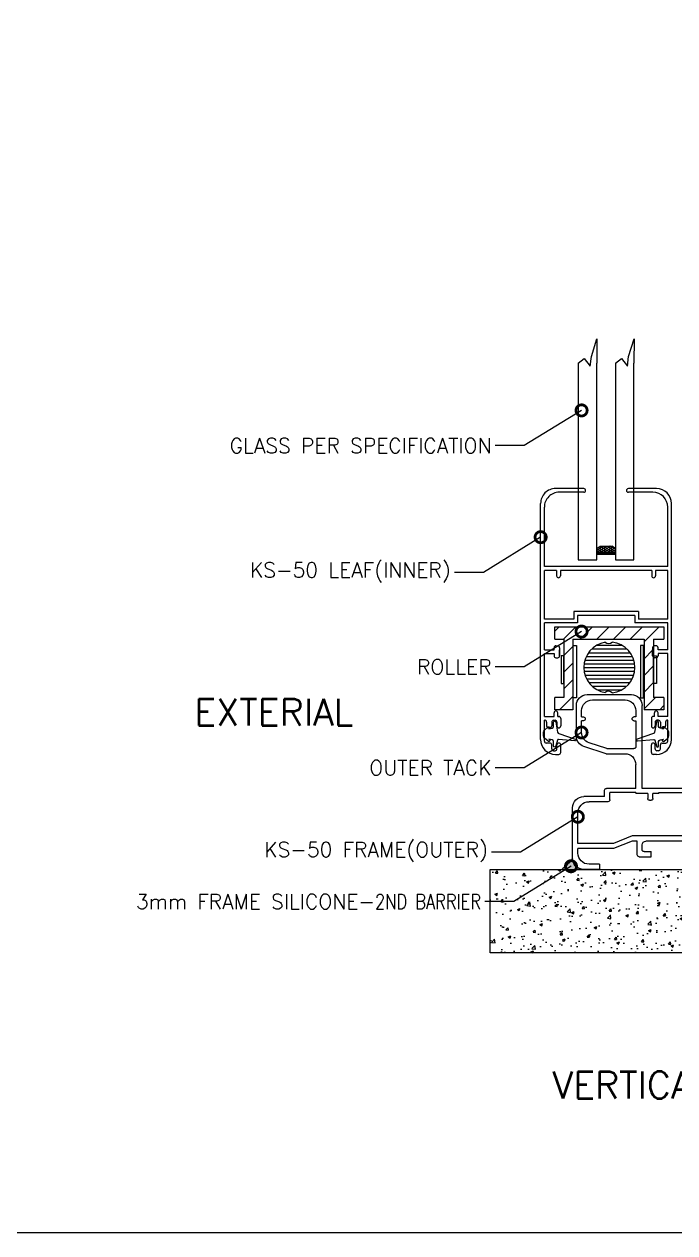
# Model space of a CAD drawing. Header units: millimetres. Extents: x -27371 to -844, y 11365 to 35579.
# Drawn here: x -14786.9 to -14611.8, y 11364.6 to 11689.6 of the extents above; entities that cross this region are included whole.
import ezdxf
from ezdxf import colors
from ezdxf.entities.mleader import LeaderData, LeaderLine
from ezdxf.math import Vec2, Vec3

# ---------------------------------------------------------------- set-up
doc = ezdxf.new("R2010")
doc.units = ezdxf.units.MM
doc.layers.add('GLASS-VISION-PES', color=151, linetype='Continuous')
doc.layers.add('PRO', color=7, linetype='Continuous')
doc.layers.add('TEXT', color=7, linetype='Continuous', lineweight=20)
doc.styles.add('Annotative', font='romans.shx')
doc.styles.add('RomanS', font='romans.shx')

# ---------------------------------------------------------------- blocks, each defined once
blk = doc.blocks.new('trialco frame without cover')
at = {"color": 5}
for p, q in [((-77.8, 46.5), (-77.8, 23.96)), ((-77.3, 47), (-76, 47)), ((-75.5, 46.5), (-75.5, 36)), ((-54.4, 47), (-42.5, 47)), ((-53, 45.6), (-44.2, 45.6)), ((3.3, 47), (-8.6, 47)), ((1.9, 45.6), (-6.9, 45.6)), ((-57.3, 35.81), (-57.3, 44.1)), ((-55.9, 41), (-55.9, 42.7)), ((-41.3, 42.7), (-41.3, 41)), ((-39.6, 21.8), (-39.6, 44.1)), ((-11.5, 21.8), (-11.5, 44.1)), ((-9.8, 42.7), (-9.8, 41)), ((4.8, 41), (4.8, 42.7)), ((6.2, 35.81), (6.2, 44.1)), ((-55.9, 41), (-55.4, 41)), ((-55.9, 36.82), (-55.9, 40)), ((-55.4, 40), (-55.9, 40)), ((-54.9, 40.5), (-54.9, 40.5)), ((-42.3, 40.5), (-42.3, 40.5)), ((-41.3, 41), (-41.8, 41)), ((-41.8, 40), (-41.3, 40)), ((-41.3, 40), (-41.3, 33)), ((-9.8, 41), (-9.3, 41)), ((-9.3, 40), (-9.8, 40)), ((-9.8, 40), (-9.8, 33)), ((-8.8, 40.5), (-8.8, 40.5)), ((3.8, 40.5), (3.8, 40.5)), ((4.8, 41), (4.3, 41)), ((4.3, 40), (4.8, 40)), ((4.8, 36.82), (4.8, 40)), ((-75.5, 36), (-76.4, 35.31)), ((-76.4, 35.31), (-76.4, 24.79)), ((-49.3, 31.1), (-55.3, 33.05)), ((-49.08, 32.5), (-53.9, 34.07)), ((-2.02, 32.5), (2.8, 34.07)), ((-1.8, 31.1), (4.2, 33.05)), ((-49.3, 31.1), (-44.2, 31.1)), ((-49.08, 32.5), (-41.8, 32.5)), ((-2.02, 32.5), (-9.3, 32.5)), ((-1.8, 31.1), (-6.9, 31.1)), ((-41.3, 21.8), (-41.3, 28.2)), ((-9.8, 21.8), (-9.8, 28.2)), ((-57.94, 21.8), (-75.03, 23.3)), ((-58, 20.4), (-75.97, 21.97)), ((-58, 3), (-58, 20.4)), ((-57.94, 21.8), (-56.6, 21.8)), ((-57.94, 21.8), (-57.3, 21.8)), ((-56.6, 21.8), (-41.3, 21.8)), ((-56.6, 20.4), (-37.8, 20.4)), ((-56.6, 14), (-56.6, 20.4)), ((-39.6, 21.8), (-11.5, 21.8)), ((-37.8, 20.4), (-37.8, 19.1)), ((-36.4, 20.4), (-34.8, 20.4)), ((-36.4, 19.1), (-36.4, 20.4)), ((-34.8, 20.7), (-28, 20.7)), ((-34.8, 20.4), (-34.8, 20.7)), ((-28, 20.4), (-28, 20.7)), ((-28, 20.4), (-22.8, 20.4)), ((-16, 20.7), (-22.8, 20.7)), ((-22.8, 20.4), (-22.8, 20.7)), ((-16, 20.4), (-16, 20.7)), ((-16, 20.4), (-14.4, 20.4)), ((-14.4, 19.1), (-14.4, 20.4)), ((-13, 20.4), (-9.8, 20.4)), ((-13, 20.4), (-13, 19.1)), ((-9.8, 21.8), (-1.9, 21.8)), ((-9.8, 20.7), (-2.8, 20.7)), ((-9.8, 20.7), (-9.8, 20.4)), ((-2.8, 18.7), (-2.8, 20.7)), ((-1.4, 19.6), (-1.4, 21.3)), ((-1.4, 19.6), (4.2, 19.6)), ((-37.3, 18.6), (-36.9, 18.6)), ((-13.5, 18.6), (-13.9, 18.6)), ((-2.3, 18.2), (2.8, 18.2)), ((7.2, 3), (7.2, 16.6)), ((-49.4, 11.08), (-56.6, 14)), ((5.8, 7), (5.8, 15.2)), ((-56.6, 4.4), (-56.6, 11.48)), ((-50.8, 10.5), (-55.2, 12.4)), ((-50.8, 9), (-50.8, 10.5)), ((-49.4, 9), (-49.4, 11.08)), ((-50.8, 6.2), (-50.8, 9)), ((-49.4, 9), (-8.8, 9)), ((-40.6, 7.6), (-47.6, 7.6)), ((-47.6, 7.6), (-47.6, 6.2)), ((-40.6, 3.9), (-40.6, 7.6)), ((-39.3, 5.3), (-39.3, 6.6)), ((-38.3, 7.6), (-12.5, 7.6)), ((-11.5, 5.3), (-11.5, 6.6)), ((-10.2, 3.9), (-10.2, 7.6)), ((-10.2, 7.6), (-8.8, 7.6)), ((-8.8, 9), (-3.8, 7)), ((-8.8, 7.6), (-3.8, 5.6)), ((-3.8, 7), (5.8, 7)), ((-47.6, 6.2), (-50.8, 6.2)), ((-40.1, 3.4), (-36.9, 3.4)), ((-38.8, 4.8), (-36.9, 4.8)), ((-36.9, 3.4), (-36.9, 4.8)), ((-13.9, 3.4), (-13.9, 4.8)), ((-12, 4.8), (-13.9, 4.8)), ((-10.7, 3.4), (-13.9, 3.4)), ((-3.8, 5.6), (5.8, 5.6)), ((5.8, 4.4), (5.8, 5.6)), ((-55, 0), (-50.8, 0)), ((-53.6, 1.4), (-50.8, 1.4)), ((-50.8, 1.4), (-50.8, 0)), ((0, 1.4), (2.8, 1.4)), ((0, 1.4), (0, 0)), ((0, 0), (4.2, 0))]:
    blk.add_line(p, q, dxfattribs=at)
for centre, radius, start, end in [((-77.3, 46.5), 0.5, 90, 180), ((-76, 46.5), 0.5, 0, 90), ((-54.4, 44.1), 2.9, 90, 180), ((-53, 42.7), 2.9, 90, 180), ((-44.2, 42.7), 2.9, 0, 90), ((-42.5, 44.1), 2.9, 0, 90), ((-8.6, 44.1), 2.9, 90, 180), ((-6.9, 42.7), 2.9, 90, 180), ((1.9, 42.7), 2.9, 0, 90), ((3.3, 44.1), 2.9, 0, 90), ((-55.4, 40.5), 0.5, 0, 90), ((-55.4, 40.5), 0.5, 270, 0), ((-41.8, 40.5), 0.5, 90, 180), ((-41.8, 40.5), 0.5, 180, 270), ((-9.3, 40.5), 0.5, 0, 90), ((-9.3, 40.5), 0.5, 270, 0), ((4.3, 40.5), 0.5, 90, 180), ((4.3, 40.5), 0.5, 180, 270), ((-54.4, 35.81), 2.9, 180, 252), ((-53, 36.82), 2.9, 180, 252), ((1.9, 36.82), 2.9, 288, 0), ((3.3, 35.81), 2.9, 288, 0), ((-41.8, 33), 0.5, 270, 360), ((-9.3, 33), 0.5, 180, 270), ((-44.2, 28.2), 2.9, 0, 90), ((-6.9, 28.2), 2.9, 90, 180), ((-75.8, 23.96), 2, 180, 265), ((-74.9, 24.79), 1.5, 180, 265), ((-1.9, 21.3), 0.5, 0, 90), ((4.2, 16.6), 3, 0, 90), ((-37.3, 19.1), 0.5, 180, 270), ((-36.9, 19.1), 0.5, 270, 0), ((-13.9, 19.1), 0.5, 180, 270), ((-13.5, 19.1), 0.5, 270, 0), ((-2.3, 18.7), 0.5, 180, 270), ((2.8, 15.2), 3, 0, 90), ((-55.6, 11.48), 1, 66.6823, 180), ((-38.3, 6.6), 1, 90, 180), ((-12.5, 6.6), 1, 0, 90), ((-53.6, 4.4), 3, 180, 270), ((-40.1, 3.9), 0.5, 180, 270), ((-38.8, 5.3), 0.5, 180, 270), ((-12, 5.3), 0.5, 270, 0), ((-10.7, 3.9), 0.5, 270, 0), ((2.8, 4.4), 3, 270, 0), ((-55, 3), 3, 180, 270), ((4.2, 3), 3, 270, 0)]:
    blk.add_arc(centre, radius, start, end, dxfattribs=at)
blk = doc.blocks.new('trialco leaf')
at = {"color": 3}
for p, q in [((-26.3, 0), (-25.4, 0)), ((0.9, 0), (0, 0)), ((-27.8, -3.05), (-28.8, -3.05)), ((-27.3, -1.5), (-27.3, -2.55)), ((-26.8, -1), (-26.4, -1)), ((-25.9, -1.5), (-25.9, -2.55)), ((-25.4, -3.05), (-25.4, -3.05)), ((-24.9, -0.5), (-24.9, -2.55)), ((-0.5, -0.5), (-0.5, -2.55)), ((0, -3.05), (0, -3.05)), ((0.5, -1.5), (0.5, -2.55)), ((1.4, -1), (1, -1)), ((1.9, -1.5), (1.9, -2.55)), ((2.4, -3.05), (3.4, -3.05)), ((-30.3, -4), (-30.3, -67.5)), ((-29.3, -3.55), (-29.3, -9.19)), ((3.9, -3.55), (3.9, -9.19)), ((4.9, -4), (4.9, -67.5)), ((-28.7, -8.7), (-28.7, -7.65)), ((-27.8, -7.15), (-28.2, -7.15)), ((-27.3, -8.7), (-27.3, -7.65)), ((-26.8, -9.2), (-26.4, -9.2)), ((-25.9, -8.7), (-25.9, -7.65)), ((-25.4, -7.15), (-25.4, -7.15)), ((-24.9, -9.7), (-24.9, -7.65)), ((-0.5, -9.7), (-0.5, -7.65)), ((0, -7.15), (0, -7.15)), ((0.5, -8.7), (0.5, -7.65)), ((1.4, -9.2), (1, -9.2)), ((1.9, -8.7), (1.9, -7.65)), ((2.4, -7.15), (2.8, -7.15)), ((3.3, -8.7), (3.3, -7.65)), ((-29.3, -10.2), (-29.3, -27.1)), ((-29.3, -10.2), (-26.7, -10.2)), ((-26.7, -10.2), (-26.7, -11.2)), ((-26.2, -11.7), (-26.2, -11.7)), ((-25.7, -10.2), (-25.4, -10.2)), ((-25.7, -10.2), (-25.7, -11.2)), ((0.3, -10.2), (0, -10.2)), ((0.3, -10.2), (0.3, -11.2)), ((0.8, -11.7), (0.8, -11.7)), ((3.9, -10.2), (1.3, -10.2)), ((1.3, -10.2), (1.3, -11.2)), ((3.9, -10.2), (3.9, -27.1)), ((-26.2, -26), (-25.7, -26)), ((0.8, -26), (0.3, -26)), ((-29.3, -27.1), (-26.7, -27.1)), ((-29.3, -28.1), (-29.3, -35.4)), ((-29.3, -28.1), (-26.7, -28.1)), ((-26.7, -27.1), (-26.7, -26.5)), ((-26.7, -28.1), (-26.7, -28.7)), ((-26.2, -29.2), (-25.7, -29.2)), ((-25.2, -26.5), (-25.2, -28.1)), ((-25.2, -28.7), (-25.2, -26.5)), ((-0.2, -26.5), (-0.2, -28.1)), ((-0.2, -28.7), (-0.2, -26.5)), ((0.8, -29.2), (0.3, -29.2)), ((1.3, -27.1), (1.3, -26.5)), ((3.9, -27.1), (1.3, -27.1)), ((3.9, -28.1), (1.3, -28.1)), ((1.3, -28.1), (1.3, -28.7)), ((3.9, -28.1), (3.9, -35.4)), ((-29.3, -35.4), (-20.4, -35.4)), ((-20.4, -37.4), (-20.4, -35.4)), ((-5, -35.4), (3.9, -35.4)), ((-5, -37.4), (-5, -35.4)), ((-29.3, -36.4), (-29.3, -49.5)), ((-29.3, -36.4), (-21.4, -36.4)), ((-21.4, -38.4), (-21.4, -36.4)), ((-21.4, -38.4), (-4, -38.4)), ((-20.4, -37.4), (-5, -37.4)), ((-4, -36.4), (3.9, -36.4)), ((-4, -38.4), (-4, -36.4)), ((3.9, -36.4), (3.9, -49.5)), ((-26, -49.5), (-26, -48)), ((-25.5, -47.5), (-25.5, -47.5)), ((-25, -49.5), (-25, -48)), ((-0.4, -49.5), (-0.4, -48)), ((0.1, -47.5), (0.1, -47.5)), ((0.6, -49.5), (0.6, -48)), ((-29.3, -49.5), (-26, -49.5)), ((-29.3, -50.5), (-29.3, -66.5)), ((-29.3, -50.5), (3.9, -50.5)), ((-25, -49.5), (-0.4, -49.5)), ((0.6, -49.5), (3.9, -49.5)), ((3.9, -50.5), (3.9, -66.5)), ((-26.3, -71.5), (-18.7, -71.5)), ((-25.3, -70.5), (-18.7, -70.5)), ((-18.2, -71), (-18.2, -71)), ((-7.2, -71), (-7.2, -71)), ((-6.7, -70.5), (-0.1, -70.5)), ((-6.7, -71.5), (0.9, -71.5))]:
    blk.add_line(p, q, dxfattribs=at)
for centre, radius, start, end in [((-26.3, -4), 4, 90, 180), ((-25.4, -0.5), 0.5, 0, 90), ((0, -0.5), 0.5, 90, 180), ((0.9, -4), 4, 0, 90), ((-28.8, -3.55), 0.5, 90, 180), ((-27.8, -2.55), 0.5, 270, 0), ((-26.8, -1.5), 0.5, 90, 180), ((-26.4, -1.5), 0.5, 0, 90), ((-25.4, -2.55), 0.5, 180, 270), ((-25.4, -2.55), 0.5, 270, 0), ((0, -2.55), 0.5, 180, 270), ((0, -2.55), 0.5, 270, 0), ((1, -1.5), 0.5, 90, 180), ((1.4, -1.5), 0.5, 0, 90), ((2.4, -2.55), 0.5, 180, 270), ((3.4, -3.55), 0.5, 0, 90), ((-29.2, -8.7), 0.5, 258.463, 0), ((-28.2, -7.65), 0.5, 90, 180), ((-27.8, -7.65), 0.5, 0, 90), ((-26.8, -8.7), 0.5, 180, 270), ((-26.4, -8.7), 0.5, 270, 0), ((-25.4, -7.65), 0.5, 90, 180), ((-25.4, -7.65), 0.5, 0, 90), ((-25.4, -9.7), 0.5, 270, 0), ((0, -7.65), 0.5, 90, 180), ((0, -9.7), 0.5, 180, 270), ((0, -7.65), 0.5, 0, 90), ((1, -8.7), 0.5, 180, 270), ((1.4, -8.7), 0.5, 270, 0), ((2.4, -7.65), 0.5, 90, 180), ((2.8, -7.65), 0.5, 0, 90), ((3.8, -8.7), 0.5, 180, 281.537), ((-26.2, -11.2), 0.5, 180, 270), ((-26.2, -11.2), 0.5, 270, 0), ((0.8, -11.2), 0.5, 180, 270), ((0.8, -11.2), 0.5, 270, 0), ((-26.2, -26.5), 0.5, 90, 180), ((-25.7, -26.5), 0.5, 0, 90), ((0.3, -26.5), 0.5, 90, 180), ((0.8, -26.5), 0.5, 0, 90), ((-26.2, -28.7), 0.5, 180, 270), ((-25.7, -28.7), 0.5, 270, 0), ((0.3, -28.7), 0.5, 180, 270), ((0.8, -28.7), 0.5, 270, 0), ((-25.5, -48), 0.5, 90, 180), ((-25.5, -48), 0.5, 0, 90), ((0.1, -48), 0.5, 90, 180), ((0.1, -48), 0.5, 0, 90), ((-26.3, -67.5), 4, 180, 270), ((-25.3, -66.5), 4, 180, 270), ((-0.1, -66.5), 4, 270, 0), ((0.9, -67.5), 4, 270, 0), ((-18.7, -71), 0.5, 0, 90), ((-18.7, -71), 0.5, 270, 0), ((-6.7, -71), 0.5, 90, 180), ((-6.7, -71), 0.5, 180, 270)]:
    blk.add_arc(centre, radius, start, end, dxfattribs=at)
blk = doc.blocks.new('roller')
for p, q in [((-19.87, 18.98), (-19.87, 22.3)), ((-19.87, 22.3), (9.51, 22.3)), ((9.51, 22.3), (9.51, 18.98)), ((-19.87, 18.98), (-17.43, 18.98)), ((-17.43, 18.98), (-17.43, 3.32)), ((-15.04, 18.98), (4.15, 18.98)), ((-15.04, 18.98), (-15.04, 0)), ((4.15, 18.98), (4.15, 0)), ((6.72, 18.98), (9.51, 18.98)), ((6.72, 18.98), (6.72, 3.32)), ((-19.87, 0), (-19.87, 3.32)), ((-17.43, 3.32), (-19.87, 3.32)), ((9.51, 3.32), (6.72, 3.32)), ((9.51, 3.32), (9.51, 0)), ((-15.04, 0), (-19.87, 0)), ((9.51, 0), (4.15, 0))]:
    blk.add_line(p, q)
for points in [[(-14.91, 17.27), (-14.01, 17.27), (-14.01, 3.22), (-14.91, 3.22)], [(4.02, 17.27), (3.23, 17.27), (3.23, 3.22), (4.02, 3.22)], [(-17.43, 14.52), (-18.18, 14.52), (-18.18, 7.04), (-17.43, 7.04)], [(6.72, 14.52), (7.47, 14.52), (7.47, 7.04), (6.72, 7.04)]]:
    blk.add_lwpolyline(points, close=True)
for centre, radius, start, end in [((-5.18, 11.36), 6.85, 99.192, 260.808), ((-5.36, 19.2), 1.42, 229.7147, 312.8915), ((-5.18, 11.36), 6.85, 276.5858, 83.4142), ((-5.36, 3.53), 1.42, 47.1085, 130.2853)]:
    blk.add_arc(centre, radius, start, end)
blk = doc.blocks.new('_DotSmall')
at = {"color": 0, "linetype": 'ByBlock', "const_width": 0.5}
blk.add_lwpolyline([(-0.0625, 0, 1), (0.0625, 0, 1)], format="xyb", close=True, dxfattribs=at)
blk = doc.blocks.new('A$C55a8eb81')
at = {"layer": 'PRO', "color": 1, "linetype": 'ByBlock', "lineweight": -2}
blk.add_lwpolyline([(9.2, 1.84), (4.78, 1.42, -0.327324), (4.54, 1.59), (4.09, 3.17, 1), (3.49, 3.17), (3.49, 2.47), (3.48, 2.01, -0.368344), (3.05, 1.52), (2.16, 1.4, -0.256451), (2.58, 1.55), (2.48, 1.8, 0.50841), (2.01, 1.92), (1.03, 1.1, 0.221695), (0.74, 0.49), (0.74, -0.49, 0.221695), (1.03, -1.1), (2.01, -1.92, 0.50841), (2.48, -1.8), (2.58, -1.55, -0.256451), (2.16, -1.4), (3.05, -1.58, -0.368344), (3.48, -2.06), (3.49, -2.53), (3.49, -3.22, 1), (4.09, -3.22), (4.55, -0.48, -0.264379), (4.9, -0.14), (9.25, 1.34, 0.951054)], format="xyb", close=True, dxfattribs=at)

msp = doc.modelspace()

# ---------------------------------------------------------------- hatches: boundary and pattern name
at = {"ltscale": 1.3}
h = msp.add_hatch(dxfattribs=at)
h.set_pattern_fill('HONEY', color=1, scale=0.1)
h.set_pattern_definition([(0, (-8750.9151, -4417.07576), (0.47625, 0.2749630645), [0.3175, -0.635]), (120, (-8750.9151, -4417.07576), (-0.476249999, 0.2749630663), [0.3175, -0.635]), (60, (-8750.9151, -4417.07576), (1e-09, 0.549926131), [-0.635, 0.3175])])
h.paths.add_polyline_path([(-14627.84, 11548.64), (-14628.75, 11549.23), (-14631.92, 11549.23), (-14632.84, 11548.64), (-14632.84, 11547.4), (-14627.84, 11547.4)])
h = msp.add_hatch(color=1, dxfattribs=at)
h.dxf.hatch_style = 1
h.paths.add_polyline_path([(-14627.84, 11547.16), (-14632.84, 11547.16), (-14632.84, 11546.98), (-14627.84, 11546.98)])
h = msp.add_hatch(dxfattribs=at)
h.set_pattern_fill('ANSI31', color=1)
h.set_pattern_definition([(45, (-8704.501, -4616.4098), (-2.24506403, 2.24506403), [])])
h.paths.add_polyline_path([(-14614.76, 11527.56), (-14644.15, 11527.56), (-14644.15, 11524.24), (-14641.71, 11524.24), (-14641.71, 11508.58), (-14644.15, 11508.58), (-14644.15, 11505.26), (-14639.32, 11505.26), (-14639.32, 11524.24), (-14620.13, 11524.24), (-14620.13, 11505.26), (-14614.76, 11505.26), (-14614.76, 11508.58), (-14617.55, 11508.58), (-14617.55, 11519.28, -0.288492), (-14617.84, 11519.73), (-14617.84, 11521.33), (-14617.84, 11521.93, -0.288492), (-14617.55, 11522.38), (-14617.55, 11524.24), (-14614.76, 11524.24)])
h = msp.add_hatch(dxfattribs=at)
h.set_pattern_fill('_USER', color=256, pattern_type=0)
h.set_pattern_definition([(0, (-8704.5011, -4616.4098), (0, 1), [])])
h.paths.add_polyline_path([(-14630.55, 11509.87, -0.379749), (-14628.67, 11509.82, 0.89119), (-14628.67, 11523.43, -0.379749), (-14630.55, 11523.38, 0.851187)])
at = {"ltscale": 1.3, "true_color": 0x636466}
h = msp.add_hatch(dxfattribs=at)
h.set_pattern_fill('AR-CONC', color=251, scale=0.04)
h.set_pattern_definition([(50, (-8704.501, -4616.41), (7.2873868, -0.6375634), [0.762, -8.382]), (355, (-8704.501, -4616.41), (-1.409737, 7.6422738), [0.6096, -6.7056234]), (100.451445, (-8703.894, -4616.463), (5.87765, 7.00471), [0.6476004, -7.1236098]), (46.1842, (-8704.501, -4614.378), (10.8431616, -1.681693), [1.143, -12.573]), (96.63556, (-8703.598, -4614.518), (9.4961654, 9.897045), [0.971401, -10.685424]), (351.18415, (-8704.501, -4614.378), (9.496165, 9.897045), [0.914399, -10.058389]), (21, (-8703.485, -4614.886), (6.0645757, -4.090608), [0.762, -8.382]), (326, (-8703.485, -4614.886), (2.472081, 7.3675186), [0.6096, -6.7056]), (71.451445, (-8702.98, -4615.227), (8.5366568, 3.2769108), [0.6476004, -7.1235975]), (37.5, (-8704.501, -4616.4098), (0.12354413, 3.38220155), [0, -6.62432, 0, -6.8072, 0, -6.731]), (7.5, (-8704.501, -4616.4098), (2.6727865, 4.007223), [0, -3.88112, 0, -6.47192, 0, -2.5654]), (327.5, (-8706.7668, -4616.4098), (5.4236238, -0.22914976), [0, -2.54, 0, -7.9248, 0, -10.5156]), (317.5, (-8707.783, -4616.41), (5.9251673, 1.0170596), [0, -3.302, 0, -5.26288, 0, -7.4676])])
h.paths.add_polyline_path([(-14537.97, 11439.84), (-14537.97, 11462.31), (-14661.56, 11462.31), (-14661.56, 11439.84)])

# ---------------------------------------------------------------- linework, layer by layer
at = {"ltscale": 1.3}
for p, q in [((-14632.84, 11548.64), (-14631.92, 11549.23)), ((-14632.84, 11547.4), (-14632.84, 11548.64)), ((-14632.84, 11547.4), (-14627.84, 11547.4)), ((-14631.92, 11549.23), (-14628.75, 11549.23)), ((-14627.84, 11548.64), (-14628.75, 11549.23)), ((-14627.84, 11548.64), (-14627.84, 11547.4))]:
    msp.add_line(p, q, dxfattribs=at)
for points in [[(-15128.66, 12014.6), (-14043.46, 12014.6), (-14043.46, 11364.6), (-15128.66, 11364.6)], [(-14632.84, 11547.4), (-14627.84, 11547.4), (-14627.84, 11547.16), (-14632.84, 11547.16)], [(-14632.84, 11547.16), (-14627.84, 11547.16), (-14627.84, 11546.98), (-14632.84, 11546.98)], [(-14661.56, 11462.31), (-14537.97, 11462.31), (-14537.97, 11439.84), (-14661.56, 11439.84)]]:
    msp.add_lwpolyline(points, close=True, dxfattribs=at)
at = {"layer": 'GLASS-VISION-PES'}
for p, q in [((-14634.3, 11600.2), (-14632.81, 11604.97)), ((-14632.81, 11604.97), (-14632.84, 11598.42)), ((-14624.3, 11600.2), (-14622.81, 11604.97)), ((-14622.81, 11604.97), (-14622.84, 11598.42)), ((-14637.84, 11598.42), (-14636.23, 11599.69)), ((-14636.23, 11599.69), (-14634.61, 11597.65)), ((-14634.61, 11597.65), (-14634.3, 11600.2)), ((-14627.84, 11598.42), (-14626.23, 11599.69)), ((-14626.23, 11599.69), (-14624.61, 11597.65)), ((-14624.61, 11597.65), (-14624.3, 11600.2))]:
    msp.add_line(p, q, dxfattribs=at)
msp.add_lwpolyline([(-14627.84, 11598.42), (-14627.84, 11545.58), (-14622.84, 11545.58), (-14622.84, 11598.42)], dxfattribs=at)

# ---------------------------------------------------------------- block references
at = {"rotation": 180}
msp.add_blockref('trialco leaf', (-14643.04, 11493.23), dxfattribs=at)
msp.add_blockref('roller', (-14624.28, 11505.26))
at = {"xscale": -1}
msp.add_blockref('trialco frame without cover', (-14632.13, 11462.31), dxfattribs=at)
at = {"color": 1, "rotation": 180}
msp.add_blockref('A$C55a8eb81', (-14612.72, 11498.7, -96.23), dxfattribs=at)

# ---------------------------------------------------------------- texts
at = {"ltscale": 1.3, "width": 157.5799, "attachment_point": 1, "style": 'Annotative'}
for s, insert, char_height in [('EXTERIAL', (-14741.09, 11508.2), 7.228), ('VERTICAL CROSS SECTION', (-14644.78, 11407.95), 7.2281)]:
    msp.add_mtext(s, dxfattribs=dict(at, insert=insert, char_height=char_height))

# ---------------------------------------------------------------- next in the draw order: leaders
at = {"layer": 'TEXT'}
ml = msp.add_multileader_mtext('Standard', dxfattribs=at)
ml.set_content('\\A1;GLASS PER SPECIFICATION', color=256, style='RomanS')
ml.set_leader_properties(color=8)
ml.set_arrow_properties(name='DOTSMALL')
ml.build(insert=Vec2(0, 0))
ml.multileader.update_dxf_attribs({"dogleg_length": 20, "arrow_head_size": 6, "scale": 2})
ctx = ml.context
ctx.base_point, ctx.scale, ctx.arrow_head_size, ctx.landing_gap_size, ctx.plane_origin = Vec3(-14741, 11576.26), 2, 6, 1, Vec3(-13329.47, 11101.89)
ctx.text_align_type = 2
notes = []
notes.append((ctx, [(0, (1, 1, 0), (-14652.35, 11576.26), (-1, 0), 7.79, [(0, [(-14636.93, 11585.74)], 0, [])])]))
ctx.mtext.insert, ctx.mtext.defined_height, ctx.mtext.alignment, ctx.mtext.line_spacing_factor, ctx.mtext.flow_direction = Vec3(-14661.14, 11578.26), 4.93, 3, 1.2, 5
ctx.mtext.has_bg_fill, ctx.mtext.bg_color, ctx.mtext.bg_scale_factor, ctx.mtext.bg_transparency, ctx.mtext.use_window_bg_color = 1, -1027028792, 1.5, 0, 1
ml = msp.add_multileader_mtext('Standard', dxfattribs=at)
ml.set_content('\\A1;KS-50 LEAF(INNER)', color=256, style='RomanS')
ml.set_leader_properties(color=8)
ml.set_arrow_properties(name='DOTSMALL')
ml.build(insert=Vec2(0, 0))
ml.multileader.update_dxf_attribs({"dogleg_length": 20, "arrow_head_size": 6, "scale": 2})
ctx = ml.context
ctx.base_point, ctx.scale, ctx.arrow_head_size, ctx.landing_gap_size, ctx.plane_origin = Vec3(-14732.57, 11542.17), 2, 6, 1, Vec3(-13340.48, 11067.8)
ctx.text_align_type = 2
notes.append((ctx, [(0, (1, 1, 0), (-14663.35, 11542.17), (-1, 0), 7.79, [(0, [(-14647.94, 11551.65)], 0, [])])]))
ctx.mtext.insert, ctx.mtext.defined_height, ctx.mtext.alignment, ctx.mtext.line_spacing_factor, ctx.mtext.flow_direction = Vec3(-14672.14, 11544.84), 4.93, 3, 1.2, 5
ctx.mtext.has_bg_fill, ctx.mtext.bg_color, ctx.mtext.bg_scale_factor, ctx.mtext.bg_transparency, ctx.mtext.use_window_bg_color = 1, -1027028792, 1.5, 0, 1
ml = msp.add_multileader_mtext('Standard', dxfattribs=at)
ml.set_content('\\A1;ROLLER', color=256, style='RomanS')
ml.set_leader_properties(color=8)
ml.set_arrow_properties(name='DOTSMALL')
ml.build(insert=Vec2(0, 0))
ml.multileader.update_dxf_attribs({"dogleg_length": 20, "arrow_head_size": 6, "scale": 2})
ctx = ml.context
ctx.base_point, ctx.scale, ctx.arrow_head_size, ctx.landing_gap_size, ctx.plane_origin = Vec3(-14683.09, 11516.79), 2, 6, 1, Vec3(-13329.47, 11042.43)
ctx.text_align_type = 2
notes.append((ctx, [(0, (1, 1, 0), (-14652.35, 11516.79), (-1, 0), 7.79, [(0, [(-14636.93, 11526.28)], 0, [])])]))
ctx.mtext.insert, ctx.mtext.defined_height, ctx.mtext.alignment, ctx.mtext.line_spacing_factor, ctx.mtext.flow_direction = Vec3(-14661.14, 11518.79), 4.93, 3, 1.2, 5
ctx.mtext.has_bg_fill, ctx.mtext.bg_color, ctx.mtext.bg_scale_factor, ctx.mtext.bg_transparency, ctx.mtext.use_window_bg_color = 1, -1027028792, 1.5, 0, 1
ml = msp.add_multileader_mtext('Standard', dxfattribs=at)
ml.set_content('\\A1;KS-50 FRAME(OUTER)', color=256, style='RomanS')
ml.set_leader_properties(color=8)
ml.set_arrow_properties(name='DOTSMALL')
ml.build(insert=Vec2(0, 0))
ml.multileader.update_dxf_attribs({"dogleg_length": 20, "arrow_head_size": 6, "scale": 2})
ctx = ml.context
ctx.base_point, ctx.scale, ctx.arrow_head_size, ctx.landing_gap_size, ctx.plane_origin = Vec3(-14729.43, 11466.99), 2, 6, 1, Vec3(-13330.47, 10992.62)
ctx.text_align_type = 2
notes.append((ctx, [(0, (1, 1, 0), (-14653.35, 11466.99), (-1, 0), 7.79, [(0, [(-14637.93, 11476.47)], 0, [])])]))
ctx.mtext.insert, ctx.mtext.defined_height, ctx.mtext.alignment, ctx.mtext.line_spacing_factor, ctx.mtext.flow_direction = Vec3(-14662.14, 11469.65), 4.93, 3, 1.2, 5
ctx.mtext.has_bg_fill, ctx.mtext.bg_color, ctx.mtext.bg_scale_factor, ctx.mtext.bg_transparency, ctx.mtext.use_window_bg_color = 1, -1027028792, 1.5, 0, 1
for ctx, leaders in notes:
    for number, flags, end, landing, length, lines in leaders:
        leader = LeaderData()
        leader.index, (leader.has_last_leader_line, leader.has_dogleg_vector, leader.attachment_direction) = number, flags
        leader.last_leader_point, leader.dogleg_vector, leader.dogleg_length = Vec3(end), Vec3(landing), length
        for number, points, colour, breaks in lines:
            line = LeaderLine()
            line.index, line.vertices, line.color, line.breaks = number, Vec3.list(points), colors.encode_raw_color(colour), breaks
            leader.lines.append(line)
        ctx.leaders.append(leader)

# ---------------------------------------------------------------- next in the draw order: hatches: boundary and pattern name
at = {"ltscale": 1.3}
h = msp.add_hatch(color=2, dxfattribs=at)
h.dxf.hatch_style = 1
h.paths.add_polyline_path([(-14639.33, 11465.31, -0.085921), (-14642.27, 11462.31), (-14636.79, 11462.31, -0.383987)])
h.paths.add_polyline_path([(-14574.13, 11465.31, -0.383987), (-14576.68, 11462.31), (-14571.2, 11462.31, -0.128767)])

# ---------------------------------------------------------------- next in the draw order: linework, layer by layer
msp.add_lwpolyline([(-14639.33, 11465.31, -0.085921), (-14642.27, 11462.31), (-14636.79, 11462.31, -0.383987), (-14639.33, 11465.31)], format="xyb", dxfattribs=at)
at = {"layer": 'GLASS-VISION-PES'}
msp.add_lwpolyline([(-14637.84, 11598.42), (-14637.84, 11545.58), (-14632.84, 11545.58), (-14632.84, 11598.42)], dxfattribs=at)

# ---------------------------------------------------------------- next in the draw order: leaders
at = {"layer": 'TEXT'}
ml = msp.add_multileader_mtext('Standard', dxfattribs=at)
ml.set_content('\\A1;OUTER TACK', color=256, style='RomanS')
ml.set_leader_properties(color=8)
ml.set_arrow_properties(name='DOTSMALL')
ml.build(insert=Vec2(0, 0))
ml.multileader.update_dxf_attribs({"dogleg_length": 20, "arrow_head_size": 6, "scale": 2})
ctx = ml.context
ctx.base_point, ctx.scale, ctx.arrow_head_size, ctx.landing_gap_size, ctx.plane_origin = Vec3(-14698.52, 11489.65), 2, 6, 1, Vec3(-13329.47, 11015.28)
ctx.text_align_type = 2
notes = []
notes.append((ctx, [(0, (1, 1, 0), (-14652.35, 11489.65), (-1, 0), 7.79, [(0, [(-14636.93, 11499.13)], 0, [])])]))
ctx.mtext.insert, ctx.mtext.defined_height, ctx.mtext.alignment, ctx.mtext.line_spacing_factor, ctx.mtext.flow_direction = Vec3(-14661.14, 11491.65), 4.93, 3, 1.2, 5
ctx.mtext.has_bg_fill, ctx.mtext.bg_color, ctx.mtext.bg_scale_factor, ctx.mtext.bg_transparency, ctx.mtext.use_window_bg_color = 1, -1027028792, 1.5, 0, 1
for ctx, leaders in notes:
    for number, flags, end, landing, length, lines in leaders:
        leader = LeaderData()
        leader.index, (leader.has_last_leader_line, leader.has_dogleg_vector, leader.attachment_direction) = number, flags
        leader.last_leader_point, leader.dogleg_vector, leader.dogleg_length = Vec3(end), Vec3(landing), length
        for number, points, colour, breaks in lines:
            line = LeaderLine()
            line.index, line.vertices, line.color, line.breaks = number, Vec3.list(points), colors.encode_raw_color(colour), breaks
            leader.lines.append(line)
        ctx.leaders.append(leader)

# ---------------------------------------------------------------- next in the draw order: block references
at = {"color": 1, "xscale": -1, "rotation": 180}
msp.add_blockref('A$C55a8eb81', (-14647.93, 11498.7, -96.23), dxfattribs=at)

# ---------------------------------------------------------------- next in the draw order: leaders
at = {"layer": 'TEXT'}
ml = msp.add_multileader_mtext('Standard', dxfattribs=at)
ml.set_content('\\A1;3mm FRAME SILICONE-{\\W0.8;2ND BARRIER}', color=256, style='RomanS')
ml.set_leader_properties(color=8)
ml.set_arrow_properties(name='DOTSMALL')
ml.build(insert=Vec2(0, 0))
ml.multileader.update_dxf_attribs({"dogleg_length": 20, "arrow_head_size": 6, "scale": 2})
ctx = ml.context
ctx.base_point, ctx.scale, ctx.arrow_head_size, ctx.landing_gap_size, ctx.plane_origin = Vec3(-14769.74, 11453.67), 2, 6, 1, Vec3(-13332.31, 10979.31)
ctx.text_align_type = 2
notes = []
notes.append((ctx, [(0, (1, 1, 0), (-14655.18, 11453.67), (-1, 0), 7.79, [(0, [(-14639.77, 11463.16)], 0, [])])]))
ctx.mtext.insert, ctx.mtext.defined_height, ctx.mtext.alignment, ctx.mtext.line_spacing_factor, ctx.mtext.flow_direction = Vec3(-14663.98, 11455.67), 4.93, 3, 1.2, 5
ctx.mtext.has_bg_fill, ctx.mtext.bg_color, ctx.mtext.bg_scale_factor, ctx.mtext.bg_transparency, ctx.mtext.use_window_bg_color = 1, -1027028792, 1.5, 0, 1
for ctx, leaders in notes:
    for number, flags, end, landing, length, lines in leaders:
        leader = LeaderData()
        leader.index, (leader.has_last_leader_line, leader.has_dogleg_vector, leader.attachment_direction) = number, flags
        leader.last_leader_point, leader.dogleg_vector, leader.dogleg_length = Vec3(end), Vec3(landing), length
        for number, points, colour, breaks in lines:
            line = LeaderLine()
            line.index, line.vertices, line.color, line.breaks = number, Vec3.list(points), colors.encode_raw_color(colour), breaks
            leader.lines.append(line)
        ctx.leaders.append(leader)

doc.saveas('drawing.dxf')
